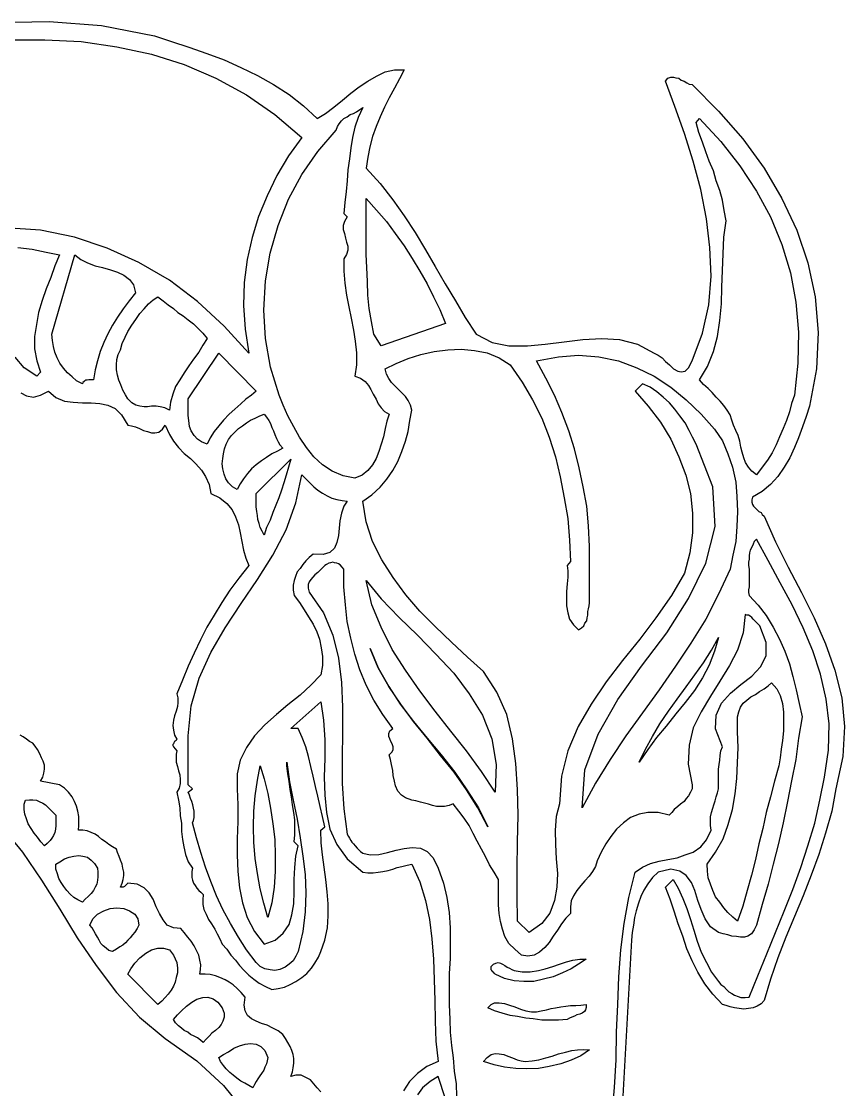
# Model space of a CAD drawing. Extents: x 0.03 to 6.93, y 0.01 to 8.51.
# Drawn here: x 5.453 to 6.883, y 1.779 to 3.636 of the extents above; entities that cross this region are included whole.
import ezdxf

# ---------------------------------------------------------------- set-up
doc = ezdxf.new("R2010")
doc.units = 0
doc.layers.add('1', color=7, linetype='Continuous')

msp = doc.modelspace()

# ---------------------------------------------------------------- linework, layer by layer
for points in [[(5.411, 3.634), (5.501, 3.636), (5.592, 3.629), (5.684, 3.611), (5.714, 3.601), (5.744, 3.591), (5.775, 3.58), (5.805, 3.569), (5.834, 3.556), (5.863, 3.542), (5.891, 3.526), (5.918, 3.509), (5.943, 3.489), (5.967, 3.467), (5.981, 3.476), (5.996, 3.487), (6.011, 3.499), (6.025, 3.511), (6.04, 3.522), (6.055, 3.532), (6.07, 3.541), (6.085, 3.548), (6.101, 3.552), (6.118, 3.552), (6.11, 3.536), (6.101, 3.52), (6.092, 3.503), (6.084, 3.487), (6.076, 3.47), (6.069, 3.453), (6.063, 3.436), (6.058, 3.418), (6.055, 3.4), (6.052, 3.381), (6.076, 3.354), (6.098, 3.326), (6.118, 3.298), (6.137, 3.269), (6.155, 3.239), (6.172, 3.21), (6.189, 3.18), (6.207, 3.15), (6.224, 3.121), (6.243, 3.092), (6.271, 3.078), (6.3, 3.072), (6.332, 3.072), (6.363, 3.075), (6.396, 3.079), (6.428, 3.083), (6.461, 3.085), (6.492, 3.083), (6.523, 3.075), (6.552, 3.059), (6.559, 3.056), (6.566, 3.051), (6.572, 3.045), (6.579, 3.039), (6.586, 3.032), (6.593, 3.028), (6.599, 3.027), (6.606, 3.028), (6.612, 3.034), (6.618, 3.046), (6.636, 3.094), (6.647, 3.143), (6.651, 3.193), (6.649, 3.243), (6.643, 3.293), (6.633, 3.344), (6.62, 3.393), (6.605, 3.441), (6.588, 3.488), (6.572, 3.532), (6.576, 3.537), (6.581, 3.539), (6.586, 3.539), (6.59, 3.538), (6.595, 3.537), (6.599, 3.534), (6.604, 3.532), (6.609, 3.529), (6.613, 3.527), (6.618, 3.526), (6.664, 3.48), (6.706, 3.432), (6.743, 3.381), (6.774, 3.328), (6.8, 3.273), (6.819, 3.216), (6.832, 3.157), (6.837, 3.095), (6.834, 3.032), (6.822, 2.967), (6.816, 2.949), (6.81, 2.931), (6.803, 2.912), (6.796, 2.895), (6.788, 2.877), (6.778, 2.861), (6.767, 2.845), (6.754, 2.831), (6.74, 2.819), (6.723, 2.809), (6.722, 2.804), (6.722, 2.8), (6.723, 2.796), (6.725, 2.793), (6.728, 2.79), (6.731, 2.787), (6.734, 2.784), (6.738, 2.782), (6.74, 2.779), (6.743, 2.776), (6.763, 2.731), (6.785, 2.687), (6.808, 2.643), (6.83, 2.599), (6.85, 2.554), (6.866, 2.508), (6.878, 2.46), (6.883, 2.41), (6.88, 2.358), (6.868, 2.302), (6.861, 2.263), (6.85, 2.225), (6.838, 2.188), (6.825, 2.152), (6.811, 2.116), (6.796, 2.08), (6.781, 2.044), (6.767, 2.008), (6.754, 1.971), (6.743, 1.934), (6.738, 1.928), (6.731, 1.924), (6.724, 1.921), (6.716, 1.92), (6.708, 1.919), (6.7, 1.92), (6.692, 1.921), (6.684, 1.923), (6.677, 1.925), (6.671, 1.927), (6.654, 1.945), (6.64, 1.963), (6.628, 1.983), (6.618, 2.003), (6.609, 2.024), (6.602, 2.046), (6.594, 2.067), (6.587, 2.089), (6.58, 2.11), (6.572, 2.131), (6.585, 2.144), (6.594, 2.129), (6.602, 2.111), (6.609, 2.094), (6.615, 2.075), (6.621, 2.056), (6.627, 2.037), (6.634, 2.018), (6.643, 2), (6.652, 1.983), (6.664, 1.967), (6.668, 1.962), (6.673, 1.958), (6.678, 1.953), (6.682, 1.949), (6.687, 1.946), (6.692, 1.943), (6.698, 1.941), (6.703, 1.939), (6.71, 1.939), (6.717, 1.94), (6.732, 1.977), (6.748, 2.015), (6.763, 2.052), (6.778, 2.089), (6.793, 2.127), (6.807, 2.165), (6.819, 2.203), (6.831, 2.242), (6.84, 2.282), (6.848, 2.322), (6.855, 2.369), (6.856, 2.415), (6.851, 2.458), (6.841, 2.501), (6.828, 2.542), (6.811, 2.582), (6.792, 2.622), (6.771, 2.66), (6.75, 2.699), (6.73, 2.736), (6.726, 2.732), (6.724, 2.727), (6.722, 2.722), (6.719, 2.717), (6.718, 2.712), (6.717, 2.707), (6.717, 2.701), (6.716, 2.696), (6.716, 2.69), (6.717, 2.684), (6.717, 2.681), (6.717, 2.677), (6.717, 2.673), (6.717, 2.668), (6.717, 2.664), (6.717, 2.658), (6.717, 2.653), (6.716, 2.648), (6.716, 2.643), (6.717, 2.638), (6.733, 2.621), (6.747, 2.603), (6.759, 2.583), (6.77, 2.562), (6.779, 2.541), (6.787, 2.519), (6.793, 2.497), (6.799, 2.474), (6.804, 2.45), (6.809, 2.427), (6.803, 2.39), (6.798, 2.353), (6.791, 2.316), (6.784, 2.28), (6.776, 2.243), (6.768, 2.207), (6.759, 2.171), (6.75, 2.136), (6.74, 2.101), (6.73, 2.065), (6.726, 2.057), (6.721, 2.05), (6.715, 2.046), (6.709, 2.044), (6.702, 2.044), (6.695, 2.045), (6.687, 2.046), (6.68, 2.048), (6.672, 2.05), (6.664, 2.052), (6.65, 2.062), (6.641, 2.076), (6.634, 2.092), (6.628, 2.108), (6.623, 2.125), (6.617, 2.139), (6.608, 2.151), (6.597, 2.159), (6.581, 2.162), (6.559, 2.157), (6.549, 2.148), (6.541, 2.137), (6.534, 2.126), (6.529, 2.115), (6.525, 2.103), (6.521, 2.09), (6.518, 2.078), (6.516, 2.065), (6.514, 2.052), (6.513, 2.039), (6.493, 1.684)], [(6.479, 1.736), (6.483, 1.783), (6.486, 1.831), (6.487, 1.879), (6.489, 1.927), (6.491, 1.975), (6.494, 2.022), (6.5, 2.068), (6.508, 2.113), (6.519, 2.157), (6.532, 2.166), (6.546, 2.172), (6.561, 2.176), (6.576, 2.179), (6.592, 2.182), (6.606, 2.187), (6.62, 2.192), (6.633, 2.201), (6.643, 2.213), (6.651, 2.23), (6.65, 2.238), (6.65, 2.246), (6.65, 2.253), (6.652, 2.261), (6.654, 2.268), (6.656, 2.274), (6.658, 2.281), (6.66, 2.288), (6.662, 2.295), (6.664, 2.302), (6.664, 2.307), (6.664, 2.314), (6.664, 2.321), (6.664, 2.328), (6.664, 2.336), (6.665, 2.344), (6.666, 2.352), (6.667, 2.36), (6.668, 2.368), (6.671, 2.375), (6.659, 2.406), (6.66, 2.43), (6.669, 2.451), (6.685, 2.468), (6.703, 2.483), (6.722, 2.498), (6.737, 2.514), (6.747, 2.533), (6.747, 2.556), (6.736, 2.585), (6.734, 2.587), (6.731, 2.59), (6.729, 2.592), (6.726, 2.595), (6.724, 2.597), (6.722, 2.6), (6.719, 2.602), (6.716, 2.604), (6.713, 2.604), (6.71, 2.605), (6.707, 2.573), (6.697, 2.543), (6.683, 2.516), (6.666, 2.489), (6.65, 2.463), (6.634, 2.436), (6.62, 2.408), (6.613, 2.378), (6.611, 2.345), (6.618, 2.309), (6.618, 2.302), (6.615, 2.296), (6.612, 2.29), (6.608, 2.285), (6.604, 2.28), (6.598, 2.275), (6.593, 2.271), (6.587, 2.266), (6.583, 2.261), (6.578, 2.256), (6.559, 2.261), (6.541, 2.261), (6.526, 2.258), (6.511, 2.252), (6.499, 2.243), (6.487, 2.232), (6.477, 2.219), (6.468, 2.206), (6.46, 2.192), (6.453, 2.177), (6.45, 2.167), (6.445, 2.158), (6.439, 2.15), (6.432, 2.142), (6.425, 2.134), (6.418, 2.125), (6.412, 2.116), (6.408, 2.107), (6.407, 2.097), (6.407, 2.085), (6.399, 2.077), (6.391, 2.067), (6.384, 2.056), (6.377, 2.046), (6.37, 2.035), (6.362, 2.026), (6.353, 2.018), (6.344, 2.013), (6.333, 2.011), (6.322, 2.013), (6.31, 2.023), (6.3, 2.033), (6.293, 2.045), (6.289, 2.058), (6.285, 2.071), (6.283, 2.085), (6.282, 2.1), (6.282, 2.114), (6.282, 2.129), (6.282, 2.144), (6.274, 2.157), (6.266, 2.17), (6.259, 2.184), (6.252, 2.197), (6.245, 2.211), (6.238, 2.224), (6.231, 2.238), (6.222, 2.251), (6.213, 2.263), (6.203, 2.276), (6.196, 2.273), (6.188, 2.271), (6.181, 2.271), (6.174, 2.271), (6.167, 2.273), (6.16, 2.275), (6.153, 2.277), (6.146, 2.279), (6.138, 2.281), (6.131, 2.282), (6.12, 2.286), (6.113, 2.291), (6.107, 2.298), (6.103, 2.307), (6.101, 2.315), (6.099, 2.325), (6.098, 2.334), (6.096, 2.344), (6.094, 2.353), (6.092, 2.361), (6.097, 2.366), (6.099, 2.37), (6.099, 2.375), (6.097, 2.38), (6.095, 2.384), (6.093, 2.389), (6.091, 2.393), (6.091, 2.398), (6.093, 2.403), (6.098, 2.407), (6.081, 2.431), (6.065, 2.456), (6.052, 2.482), (6.041, 2.509), (6.032, 2.536), (6.025, 2.564), (6.019, 2.593), (6.016, 2.622), (6.013, 2.653), (6.013, 2.684), (6.01, 2.687), (6.007, 2.691), (6.004, 2.693), (6.001, 2.694), (5.997, 2.695), (5.994, 2.696), (5.99, 2.695), (5.987, 2.694), (5.983, 2.692), (5.98, 2.69), (5.976, 2.686), (5.972, 2.682), (5.968, 2.678), (5.963, 2.674), (5.959, 2.67), (5.956, 2.666), (5.953, 2.662), (5.951, 2.657), (5.951, 2.651), (5.953, 2.644), (5.978, 2.608), (5.994, 2.569), (6.004, 2.529), (6.009, 2.487), (6.011, 2.444), (6.011, 2.4), (6.01, 2.356), (6.01, 2.311), (6.013, 2.267), (6.019, 2.223), (6.021, 2.219), (6.023, 2.216), (6.025, 2.212), (6.027, 2.209), (6.03, 2.206), (6.033, 2.203), (6.036, 2.199), (6.039, 2.196), (6.042, 2.193), (6.046, 2.19), (6.059, 2.187), (6.074, 2.188), (6.089, 2.191), (6.104, 2.195), (6.118, 2.198), (6.132, 2.2), (6.146, 2.199), (6.158, 2.193), (6.168, 2.182), (6.177, 2.164), (6.186, 2.138), (6.192, 2.113), (6.196, 2.087), (6.198, 2.06), (6.198, 2.034), (6.198, 2.007), (6.196, 1.981), (6.196, 1.954), (6.196, 1.927), (6.197, 1.901), (6.198, 1.879), (6.2, 1.856), (6.203, 1.834), (6.205, 1.811), (6.208, 1.789), (6.209, 1.767)], [(6.434, 2.006), (6.421, 1.997), (6.408, 1.989), (6.393, 1.982), (6.377, 1.975), (6.36, 1.971), (6.343, 1.967), (6.326, 1.967), (6.309, 1.968), (6.292, 1.972), (6.276, 1.98), (6.275, 1.981), (6.273, 1.983), (6.272, 1.984), (6.27, 1.986), (6.269, 1.987), (6.269, 1.989), (6.269, 1.991), (6.269, 1.993), (6.273, 1.997), (6.277, 1.999), (6.281, 2), (6.285, 1.999), (6.289, 1.997), (6.293, 1.995), (6.297, 1.992), (6.301, 1.99), (6.305, 1.988), (6.309, 1.986), (6.323, 1.984), (6.337, 1.984), (6.351, 1.986), (6.363, 1.989), (6.376, 1.993), (6.388, 1.997), (6.4, 2.001), (6.411, 2.004), (6.423, 2.006), (6.434, 2.006)], [(6.434, 1.927), (6.434, 1.922), (6.433, 1.918), (6.431, 1.915), (6.427, 1.912), (6.423, 1.91), (6.418, 1.909), (6.414, 1.907), (6.409, 1.905), (6.405, 1.903), (6.401, 1.901), (6.386, 1.9), (6.371, 1.9), (6.357, 1.9), (6.342, 1.902), (6.329, 1.903), (6.315, 1.906), (6.302, 1.908), (6.288, 1.912), (6.275, 1.916), (6.263, 1.921), (6.269, 1.927), (6.275, 1.93), (6.283, 1.93), (6.292, 1.929), (6.301, 1.926), (6.31, 1.923), (6.32, 1.919), (6.329, 1.916), (6.339, 1.914), (6.348, 1.914), (6.356, 1.916), (6.365, 1.918), (6.373, 1.92), (6.381, 1.921), (6.39, 1.923), (6.399, 1.924), (6.407, 1.925), (6.416, 1.925), (6.425, 1.926), (6.434, 1.927)], [(6.44, 1.848), (6.425, 1.838), (6.408, 1.83), (6.39, 1.824), (6.37, 1.819), (6.351, 1.816), (6.331, 1.815), (6.312, 1.816), (6.292, 1.818), (6.274, 1.822), (6.256, 1.828), (6.262, 1.835), (6.269, 1.84), (6.276, 1.842), (6.283, 1.841), (6.291, 1.84), (6.298, 1.837), (6.306, 1.834), (6.314, 1.831), (6.321, 1.829), (6.328, 1.828), (6.34, 1.829), (6.352, 1.831), (6.364, 1.834), (6.375, 1.837), (6.386, 1.841), (6.398, 1.844), (6.409, 1.847), (6.419, 1.848), (6.43, 1.849), (6.44, 1.848)], [(6.19, 1.763), (6.177, 1.802), (6.163, 1.793), (6.15, 1.782), (6.141, 1.77)]]:
    msp.add_lwpolyline(points)
at = {"layer": '1'}
for points in [[(5.428, 3.604), (5.494, 3.604), (5.557, 3.601), (5.619, 3.592), (5.679, 3.579), (5.736, 3.561), (5.791, 3.537), (5.844, 3.508), (5.893, 3.474), (5.94, 3.434)], [(6.013, 3.302), (6.019, 3.296), (6.014, 3.288), (6.012, 3.281), (6.012, 3.274), (6.014, 3.267), (6.016, 3.259), (6.018, 3.252), (6.02, 3.245), (6.02, 3.238), (6.018, 3.231), (6.013, 3.223), (6.013, 3.202), (6.015, 3.181), (6.018, 3.16), (6.022, 3.14), (6.026, 3.12), (6.03, 3.099), (6.033, 3.08), (6.035, 3.06), (6.035, 3.039), (6.032, 3.019), (6.042, 3.016), (6.05, 3.01), (6.056, 3.003), (6.06, 2.996), (6.064, 2.988), (6.069, 2.979), (6.073, 2.971), (6.078, 2.964), (6.084, 2.958), (6.092, 2.953), (6.088, 2.941), (6.085, 2.928), (6.082, 2.914), (6.078, 2.901), (6.074, 2.888), (6.069, 2.876), (6.063, 2.865), (6.055, 2.855), (6.045, 2.847), (6.032, 2.842), (6.012, 2.846), (5.993, 2.854), (5.976, 2.865), (5.961, 2.879), (5.948, 2.895), (5.936, 2.913), (5.926, 2.931), (5.916, 2.95), (5.908, 2.969), (5.901, 2.986), (5.886, 3.035), (5.877, 3.085), (5.874, 3.134), (5.877, 3.185), (5.885, 3.233), (5.899, 3.281), (5.917, 3.327), (5.94, 3.37), (5.968, 3.41), (6, 3.447), (6.002, 3.453), (6.005, 3.458), (6.009, 3.463), (6.013, 3.467), (6.019, 3.47), (6.024, 3.474), (6.03, 3.476), (6.035, 3.479), (6.041, 3.483), (6.046, 3.486), (6.038, 3.469), (6.032, 3.452), (6.028, 3.434), (6.025, 3.416), (6.023, 3.397), (6.02, 3.378), (6.019, 3.359), (6.017, 3.34), (6.015, 3.321), (6.013, 3.302)], [(6.796, 2.986), (6.791, 2.972), (6.787, 2.957), (6.782, 2.942), (6.776, 2.928), (6.77, 2.914), (6.764, 2.9), (6.757, 2.886), (6.749, 2.873), (6.74, 2.861), (6.73, 2.848), (6.722, 2.854), (6.716, 2.861), (6.711, 2.869), (6.708, 2.877), (6.705, 2.887), (6.703, 2.896), (6.701, 2.906), (6.698, 2.916), (6.694, 2.925), (6.69, 2.934), (6.687, 2.943), (6.684, 2.952), (6.679, 2.96), (6.673, 2.968), (6.667, 2.976), (6.66, 2.983), (6.653, 2.991), (6.646, 2.998), (6.638, 3.005), (6.631, 3.013), (6.645, 3.036), (6.655, 3.062), (6.662, 3.088), (6.666, 3.116), (6.669, 3.145), (6.67, 3.174), (6.671, 3.203), (6.672, 3.232), (6.673, 3.261), (6.677, 3.289), (6.674, 3.307), (6.671, 3.325), (6.666, 3.342), (6.66, 3.359), (6.655, 3.376), (6.648, 3.393), (6.642, 3.409), (6.636, 3.426), (6.63, 3.443), (6.625, 3.46), (6.631, 3.467), (6.668, 3.427), (6.701, 3.385), (6.73, 3.341), (6.754, 3.296), (6.774, 3.248), (6.789, 3.199), (6.798, 3.148), (6.803, 3.096), (6.802, 3.042), (6.796, 2.986)], [(5.94, 3.434), (5.917, 3.402), (5.897, 3.368), (5.88, 3.333), (5.865, 3.297), (5.854, 3.26), (5.845, 3.222), (5.84, 3.182), (5.839, 3.142), (5.842, 3.101), (5.848, 3.059), (5.805, 3.106), (5.759, 3.149), (5.71, 3.186), (5.657, 3.217), (5.602, 3.242), (5.545, 3.261), (5.486, 3.273), (5.425, 3.277)], [(6.19, 3.111), (6.078, 3.072), (6.065, 3.092), (6.061, 3.114), (6.057, 3.137), (6.055, 3.16), (6.054, 3.184), (6.053, 3.208), (6.052, 3.231), (6.052, 3.256), (6.052, 3.28), (6.052, 3.304), (6.052, 3.328), (6.07, 3.308), (6.087, 3.288), (6.102, 3.267), (6.118, 3.246), (6.132, 3.224), (6.145, 3.202), (6.158, 3.18), (6.169, 3.157), (6.18, 3.135), (6.19, 3.111)], [(5.447, 3.243), (5.472, 3.24), (5.496, 3.235), (5.519, 3.23)], [(5.519, 3.23), (5.511, 3.211), (5.504, 3.191), (5.496, 3.171), (5.489, 3.151), (5.483, 3.13), (5.479, 3.109), (5.476, 3.088), (5.476, 3.067), (5.48, 3.046), (5.486, 3.026), (5.48, 3.019), (5.458, 3.034), (5.442, 3.052)], [(5.651, 3.164), (5.64, 3.15), (5.63, 3.136), (5.62, 3.122), (5.611, 3.108), (5.603, 3.093), (5.596, 3.078), (5.59, 3.062), (5.585, 3.046), (5.581, 3.03), (5.578, 3.013), (5.576, 3.013), (5.573, 3.013), (5.57, 3.013), (5.567, 3.012), (5.565, 3.012), (5.563, 3.011), (5.562, 3.01), (5.56, 3.008), (5.559, 3.006), (5.549, 3.011), (5.541, 3.018), (5.533, 3.025), (5.526, 3.033), (5.52, 3.042), (5.515, 3.051), (5.511, 3.061), (5.509, 3.071), (5.507, 3.081), (5.506, 3.092), (5.546, 3.23), (5.556, 3.222), (5.568, 3.216), (5.581, 3.211), (5.594, 3.208), (5.608, 3.204), (5.62, 3.2), (5.631, 3.195), (5.641, 3.187), (5.648, 3.178), (5.651, 3.164)], [(5.776, 3.085), (5.768, 3.073), (5.761, 3.061), (5.752, 3.049), (5.744, 3.037), (5.736, 3.025), (5.728, 3.013), (5.721, 3.001), (5.716, 2.988), (5.712, 2.974), (5.71, 2.96), (5.702, 2.964), (5.694, 2.966), (5.687, 2.967), (5.679, 2.967), (5.672, 2.966), (5.666, 2.966), (5.659, 2.967), (5.652, 2.969), (5.645, 2.973), (5.638, 2.98), (5.634, 2.987), (5.629, 2.995), (5.626, 3.004), (5.622, 3.012), (5.62, 3.021), (5.618, 3.03), (5.618, 3.039), (5.619, 3.048), (5.621, 3.057), (5.625, 3.065), (5.628, 3.076), (5.633, 3.087), (5.638, 3.097), (5.645, 3.108), (5.652, 3.118), (5.659, 3.128), (5.666, 3.136), (5.674, 3.145), (5.682, 3.152), (5.69, 3.157), (5.699, 3.15), (5.708, 3.143), (5.717, 3.137), (5.725, 3.13), (5.734, 3.124), (5.743, 3.117), (5.752, 3.11), (5.76, 3.102), (5.768, 3.094), (5.776, 3.085)], [(6.302, 3.039), (6.323, 3.009), (6.341, 2.978), (6.357, 2.946), (6.37, 2.913), (6.381, 2.879), (6.389, 2.844), (6.396, 2.808), (6.402, 2.772), (6.405, 2.734), (6.407, 2.697), (6.401, 2.69), (6.402, 2.681), (6.402, 2.67), (6.401, 2.658), (6.4, 2.645), (6.4, 2.633), (6.4, 2.62), (6.402, 2.608), (6.405, 2.597), (6.412, 2.587), (6.421, 2.578), (6.426, 2.582), (6.43, 2.585), (6.432, 2.59), (6.435, 2.594), (6.436, 2.599), (6.437, 2.604), (6.437, 2.61), (6.438, 2.615), (6.439, 2.62), (6.44, 2.625), (6.44, 2.632), (6.44, 2.641), (6.44, 2.65), (6.44, 2.66), (6.44, 2.671), (6.44, 2.681), (6.44, 2.692), (6.44, 2.703), (6.44, 2.713), (6.44, 2.723), (6.438, 2.759), (6.435, 2.793), (6.429, 2.827), (6.422, 2.86), (6.414, 2.893), (6.404, 2.924), (6.392, 2.956), (6.379, 2.986), (6.364, 3.016), (6.348, 3.046), (6.386, 3.053), (6.421, 3.056), (6.456, 3.053), (6.49, 3.046), (6.522, 3.034), (6.552, 3.019), (6.581, 3), (6.608, 2.978), (6.634, 2.953), (6.657, 2.927), (6.671, 2.907), (6.68, 2.884), (6.688, 2.861), (6.694, 2.835), (6.696, 2.81), (6.697, 2.784), (6.696, 2.758), (6.694, 2.732), (6.689, 2.708), (6.684, 2.684), (6.664, 2.64), (6.642, 2.597), (6.616, 2.555), (6.589, 2.515), (6.561, 2.474), (6.532, 2.434), (6.503, 2.394), (6.476, 2.353), (6.45, 2.312), (6.427, 2.269), (6.432, 2.335), (6.455, 2.397), (6.489, 2.457), (6.53, 2.515), (6.574, 2.573), (6.612, 2.633), (6.642, 2.694), (6.658, 2.758), (6.654, 2.827), (6.625, 2.901), (6.619, 2.913), (6.613, 2.925), (6.606, 2.938), (6.597, 2.95), (6.588, 2.962), (6.579, 2.973), (6.568, 2.983), (6.557, 2.992), (6.545, 3), (6.532, 3.006), (6.519, 2.993), (6.542, 2.967), (6.563, 2.939), (6.581, 2.91), (6.595, 2.879), (6.607, 2.847), (6.615, 2.815), (6.619, 2.781), (6.619, 2.747), (6.614, 2.712), (6.605, 2.677), (6.582, 2.638), (6.555, 2.599), (6.527, 2.562), (6.497, 2.525), (6.469, 2.488), (6.443, 2.449), (6.42, 2.41), (6.402, 2.368), (6.391, 2.324), (6.388, 2.276), (6.382, 2.254), (6.38, 2.23), (6.381, 2.205), (6.382, 2.18), (6.384, 2.155), (6.383, 2.131), (6.379, 2.108), (6.371, 2.086), (6.357, 2.068), (6.335, 2.052), (6.315, 2.072), (6.314, 2.117), (6.314, 2.163), (6.315, 2.209), (6.316, 2.256), (6.315, 2.301), (6.312, 2.346), (6.306, 2.389), (6.296, 2.431), (6.279, 2.47), (6.256, 2.506), (6.228, 2.531), (6.2, 2.557), (6.172, 2.584), (6.145, 2.611), (6.121, 2.639), (6.099, 2.669), (6.079, 2.7), (6.063, 2.732), (6.052, 2.766), (6.046, 2.802), (6.062, 2.813), (6.076, 2.826), (6.088, 2.84), (6.098, 2.855), (6.107, 2.871), (6.114, 2.888), (6.12, 2.906), (6.125, 2.923), (6.128, 2.942), (6.131, 2.96), (6.129, 2.969), (6.125, 2.977), (6.12, 2.984), (6.114, 2.99), (6.108, 2.996), (6.102, 3.002), (6.096, 3.008), (6.091, 3.015), (6.087, 3.023), (6.085, 3.032), (6.104, 3.041), (6.125, 3.05), (6.147, 3.057), (6.17, 3.062), (6.194, 3.065), (6.217, 3.066), (6.24, 3.064), (6.262, 3.06), (6.283, 3.051), (6.302, 3.039)], [(5.861, 2.993), (5.853, 2.986), (5.843, 2.979), (5.834, 2.971), (5.824, 2.962), (5.814, 2.953), (5.804, 2.943), (5.796, 2.933), (5.788, 2.923), (5.781, 2.912), (5.776, 2.901), (5.766, 2.905), (5.759, 2.91), (5.753, 2.916), (5.748, 2.924), (5.745, 2.932), (5.744, 2.942), (5.743, 2.951), (5.743, 2.96), (5.743, 2.97), (5.743, 2.98), (5.796, 3.059), (5.861, 2.993)], [(5.452, 2.99), (5.462, 2.985), (5.474, 2.983), (5.486, 2.986), (5.5, 2.993)], [(5.5, 2.993), (5.513, 2.982), (5.528, 2.976), (5.543, 2.974), (5.559, 2.973), (5.574, 2.973), (5.589, 2.972), (5.603, 2.969), (5.616, 2.963), (5.627, 2.952), (5.638, 2.934), (5.644, 2.933), (5.651, 2.931), (5.658, 2.928), (5.665, 2.925), (5.672, 2.923), (5.679, 2.921), (5.685, 2.921), (5.692, 2.922), (5.698, 2.927), (5.703, 2.934), (5.71, 2.918), (5.717, 2.906), (5.726, 2.895), (5.736, 2.885), (5.747, 2.876), (5.756, 2.867), (5.766, 2.856), (5.773, 2.845), (5.779, 2.831), (5.782, 2.815), (5.798, 2.808), (5.81, 2.798), (5.819, 2.787), (5.825, 2.775), (5.83, 2.761), (5.833, 2.747), (5.836, 2.732), (5.839, 2.717), (5.843, 2.703), (5.848, 2.69), (5.831, 2.668), (5.815, 2.647), (5.801, 2.626), (5.788, 2.604), (5.775, 2.583), (5.764, 2.561), (5.753, 2.538), (5.743, 2.515), (5.733, 2.491), (5.723, 2.467), (5.725, 2.46), (5.725, 2.452), (5.724, 2.445), (5.722, 2.437), (5.719, 2.429), (5.717, 2.421), (5.716, 2.412), (5.717, 2.404), (5.719, 2.395), (5.723, 2.388), (5.722, 2.386), (5.72, 2.385), (5.719, 2.384), (5.718, 2.382), (5.717, 2.38), (5.716, 2.379), (5.716, 2.377), (5.717, 2.375), (5.723, 2.368), (5.722, 2.362), (5.722, 2.355), (5.722, 2.348), (5.724, 2.341), (5.726, 2.333), (5.728, 2.326), (5.729, 2.318), (5.729, 2.311), (5.727, 2.303), (5.723, 2.296), (5.726, 2.282), (5.728, 2.269), (5.729, 2.255), (5.731, 2.242), (5.731, 2.228), (5.733, 2.214), (5.735, 2.201), (5.738, 2.188), (5.743, 2.175), (5.75, 2.164), (5.749, 2.158), (5.749, 2.153), (5.749, 2.148), (5.75, 2.143), (5.752, 2.138), (5.755, 2.134), (5.758, 2.129), (5.761, 2.125), (5.765, 2.122), (5.769, 2.118), (5.768, 2.109), (5.768, 2.101), (5.77, 2.092), (5.774, 2.084), (5.778, 2.075), (5.783, 2.067), (5.789, 2.058), (5.793, 2.05), (5.798, 2.041), (5.802, 2.032), (5.81, 2.023), (5.817, 2.013), (5.825, 2.004), (5.832, 1.995), (5.84, 1.986), (5.848, 1.978), (5.857, 1.971), (5.866, 1.964), (5.877, 1.958), (5.888, 1.953), (5.899, 1.955), (5.91, 1.957), (5.92, 1.962), (5.93, 1.967), (5.94, 1.974), (5.949, 1.981), (5.957, 1.99), (5.963, 1.999), (5.969, 2.009), (5.973, 2.019), (5.98, 2.039), (5.985, 2.06), (5.986, 2.081), (5.986, 2.102), (5.984, 2.123), (5.982, 2.144), (5.979, 2.166), (5.976, 2.187), (5.974, 2.208), (5.973, 2.23), (5.98, 2.236), (5.976, 2.254), (5.972, 2.271), (5.968, 2.289), (5.964, 2.306), (5.96, 2.324), (5.956, 2.341), (5.952, 2.358), (5.947, 2.375), (5.941, 2.391), (5.934, 2.407), (5.921, 2.407), (5.973, 2.453), (5.978, 2.421), (5.98, 2.387), (5.98, 2.355), (5.979, 2.322), (5.98, 2.291), (5.983, 2.261), (5.989, 2.232), (6.001, 2.205), (6.019, 2.18), (6.046, 2.157), (6.055, 2.156), (6.064, 2.156), (6.073, 2.157), (6.081, 2.158), (6.09, 2.16), (6.098, 2.162), (6.106, 2.165), (6.114, 2.167), (6.123, 2.169), (6.131, 2.171), (6.145, 2.14), (6.155, 2.108), (6.162, 2.075), (6.166, 2.041), (6.169, 2.006), (6.17, 1.97), (6.171, 1.934), (6.172, 1.898), (6.173, 1.863), (6.177, 1.828), (6.157, 1.819), (6.141, 1.807), (6.127, 1.793), (6.117, 1.777)], [(5.907, 2.894), (5.898, 2.889), (5.888, 2.884), (5.879, 2.878), (5.87, 2.872), (5.861, 2.865), (5.853, 2.858), (5.846, 2.85), (5.839, 2.841), (5.833, 2.832), (5.828, 2.822), (5.82, 2.827), (5.813, 2.834), (5.808, 2.841), (5.805, 2.849), (5.803, 2.858), (5.802, 2.867), (5.803, 2.876), (5.804, 2.884), (5.806, 2.893), (5.809, 2.901), (5.813, 2.909), (5.818, 2.916), (5.824, 2.922), (5.83, 2.928), (5.837, 2.933), (5.844, 2.938), (5.851, 2.943), (5.859, 2.946), (5.867, 2.95), (5.875, 2.953), (5.879, 2.948), (5.883, 2.942), (5.886, 2.937), (5.888, 2.93), (5.891, 2.924), (5.893, 2.918), (5.896, 2.911), (5.899, 2.905), (5.902, 2.9), (5.907, 2.894)], [(5.875, 2.743), (5.871, 2.75), (5.868, 2.756), (5.866, 2.763), (5.864, 2.77), (5.863, 2.777), (5.862, 2.784), (5.861, 2.792), (5.861, 2.8), (5.861, 2.807), (5.861, 2.815), (5.921, 2.875), (5.917, 2.861), (5.913, 2.847), (5.909, 2.834), (5.905, 2.821), (5.9, 2.808), (5.895, 2.795), (5.89, 2.782), (5.885, 2.769), (5.879, 2.756), (5.875, 2.743)], [(6.019, 2.802), (6.013, 2.793), (6.009, 2.781), (6.006, 2.768), (6.005, 2.755), (6.004, 2.742), (6.001, 2.73), (5.997, 2.72), (5.989, 2.713), (5.977, 2.709), (5.96, 2.71), (5.953, 2.704), (5.947, 2.698), (5.942, 2.692), (5.937, 2.685), (5.932, 2.679), (5.929, 2.671), (5.927, 2.664), (5.925, 2.656), (5.925, 2.647), (5.927, 2.638), (5.936, 2.626), (5.944, 2.613), (5.952, 2.601), (5.96, 2.588), (5.966, 2.575), (5.971, 2.562), (5.974, 2.547), (5.976, 2.532), (5.976, 2.516), (5.973, 2.5), (5.956, 2.482), (5.937, 2.465), (5.916, 2.448), (5.896, 2.431), (5.876, 2.413), (5.858, 2.394), (5.844, 2.374), (5.833, 2.352), (5.828, 2.328), (5.828, 2.302), (5.829, 2.274), (5.829, 2.245), (5.828, 2.215), (5.828, 2.187), (5.829, 2.158), (5.832, 2.13), (5.837, 2.104), (5.845, 2.078), (5.858, 2.054), (5.875, 2.032), (5.894, 2.039), (5.908, 2.051), (5.918, 2.066), (5.923, 2.083), (5.926, 2.102), (5.927, 2.123), (5.927, 2.144), (5.928, 2.165), (5.93, 2.185), (5.934, 2.203), (5.927, 2.21), (5.928, 2.222), (5.928, 2.235), (5.928, 2.248), (5.926, 2.261), (5.924, 2.274), (5.922, 2.288), (5.92, 2.301), (5.918, 2.315), (5.916, 2.328), (5.914, 2.342), (5.914, 2.348), (5.919, 2.314), (5.925, 2.282), (5.932, 2.249), (5.937, 2.217), (5.942, 2.185), (5.946, 2.153), (5.947, 2.121), (5.946, 2.088), (5.942, 2.054), (5.934, 2.019), (5.93, 2.011), (5.925, 2.003), (5.918, 1.997), (5.911, 1.992), (5.902, 1.988), (5.893, 1.986), (5.885, 1.987), (5.876, 1.989), (5.868, 1.993), (5.861, 2), (5.844, 2.022), (5.83, 2.044), (5.816, 2.068), (5.803, 2.092), (5.792, 2.116), (5.782, 2.141), (5.773, 2.166), (5.765, 2.191), (5.757, 2.217), (5.75, 2.243), (5.752, 2.247), (5.753, 2.252), (5.753, 2.257), (5.753, 2.263), (5.752, 2.268), (5.751, 2.274), (5.749, 2.28), (5.747, 2.285), (5.745, 2.291), (5.743, 2.296), (5.75, 2.302), (5.743, 2.309), (5.743, 2.315), (5.743, 2.323), (5.743, 2.331), (5.743, 2.34), (5.743, 2.348), (5.743, 2.358), (5.743, 2.367), (5.743, 2.377), (5.743, 2.386), (5.743, 2.394), (5.748, 2.446), (5.762, 2.494), (5.782, 2.539), (5.807, 2.582), (5.835, 2.624), (5.863, 2.666), (5.89, 2.708), (5.913, 2.752), (5.93, 2.799), (5.94, 2.848), (5.947, 2.841), (5.954, 2.834), (5.961, 2.827), (5.968, 2.821), (5.976, 2.816), (5.984, 2.811), (5.992, 2.807), (6.001, 2.805), (6.01, 2.803), (6.019, 2.802)], [(6.276, 2.296), (6.252, 2.332), (6.226, 2.368), (6.199, 2.402), (6.172, 2.437), (6.145, 2.472), (6.12, 2.508), (6.097, 2.544), (6.078, 2.583), (6.062, 2.622), (6.052, 2.664), (6.078, 2.632), (6.109, 2.6), (6.141, 2.569), (6.173, 2.536), (6.204, 2.503), (6.231, 2.467), (6.254, 2.43), (6.27, 2.389), (6.278, 2.344), (6.276, 2.296)], [(6.526, 2.348), (6.537, 2.371), (6.549, 2.393), (6.562, 2.415), (6.577, 2.437), (6.592, 2.458), (6.608, 2.479), (6.623, 2.5), (6.638, 2.521), (6.652, 2.543), (6.664, 2.565), (6.657, 2.541), (6.648, 2.517), (6.636, 2.495), (6.622, 2.473), (6.606, 2.452), (6.59, 2.432), (6.573, 2.411), (6.556, 2.391), (6.541, 2.37), (6.526, 2.348)], [(6.263, 2.236), (6.246, 2.269), (6.226, 2.3), (6.205, 2.331), (6.181, 2.36), (6.158, 2.39), (6.134, 2.419), (6.112, 2.449), (6.091, 2.48), (6.073, 2.512), (6.059, 2.546), (6.073, 2.512), (6.091, 2.48), (6.111, 2.449), (6.134, 2.419), (6.158, 2.39), (6.182, 2.361), (6.206, 2.331), (6.227, 2.3), (6.247, 2.269), (6.263, 2.236)], [(6.769, 2.342), (6.761, 2.315), (6.754, 2.288), (6.747, 2.261), (6.741, 2.233), (6.734, 2.206), (6.728, 2.179), (6.721, 2.152), (6.714, 2.125), (6.706, 2.098), (6.697, 2.072), (6.689, 2.079), (6.68, 2.087), (6.673, 2.095), (6.666, 2.105), (6.659, 2.114), (6.654, 2.125), (6.65, 2.136), (6.646, 2.147), (6.645, 2.159), (6.644, 2.171), (6.659, 2.192), (6.672, 2.215), (6.681, 2.24), (6.688, 2.266), (6.693, 2.293), (6.696, 2.32), (6.697, 2.347), (6.698, 2.374), (6.697, 2.401), (6.697, 2.427), (6.699, 2.436), (6.702, 2.444), (6.707, 2.451), (6.713, 2.456), (6.72, 2.462), (6.728, 2.466), (6.735, 2.471), (6.743, 2.476), (6.75, 2.481), (6.756, 2.486), (6.765, 2.476), (6.771, 2.464), (6.775, 2.45), (6.777, 2.435), (6.777, 2.419), (6.777, 2.403), (6.775, 2.386), (6.773, 2.371), (6.771, 2.356), (6.769, 2.342)], [(5.973, 1.775), (5.967, 1.782), (5.961, 1.789), (5.955, 1.796), (5.947, 1.8), (5.939, 1.804), (5.93, 1.804), (5.921, 1.802), (5.924, 1.81), (5.925, 1.817), (5.926, 1.825), (5.926, 1.833), (5.925, 1.84), (5.923, 1.847), (5.92, 1.854), (5.916, 1.861), (5.912, 1.868), (5.907, 1.875), (5.899, 1.881), (5.89, 1.886), (5.88, 1.891), (5.87, 1.894), (5.861, 1.898), (5.853, 1.902), (5.846, 1.908), (5.842, 1.916), (5.84, 1.926), (5.842, 1.94), (5.835, 1.948), (5.828, 1.955), (5.821, 1.961), (5.814, 1.966), (5.807, 1.97), (5.798, 1.974), (5.79, 1.977), (5.781, 1.979), (5.772, 1.98), (5.763, 1.98), (5.764, 1.988), (5.765, 1.996), (5.763, 2.004), (5.761, 2.013), (5.757, 2.021), (5.753, 2.029), (5.748, 2.037), (5.742, 2.044), (5.736, 2.052), (5.73, 2.059), (5.717, 2.06), (5.706, 2.065), (5.699, 2.074), (5.693, 2.085), (5.687, 2.097), (5.682, 2.11), (5.675, 2.121), (5.666, 2.13), (5.654, 2.136), (5.638, 2.138), (5.636, 2.136), (5.635, 2.135), (5.634, 2.134), (5.632, 2.132), (5.63, 2.131), (5.629, 2.131), (5.627, 2.131), (5.625, 2.131), (5.628, 2.138), (5.63, 2.144), (5.631, 2.151), (5.631, 2.157), (5.629, 2.164), (5.628, 2.171), (5.625, 2.178), (5.623, 2.184), (5.62, 2.191), (5.618, 2.197), (5.611, 2.201), (5.605, 2.205), (5.599, 2.21), (5.593, 2.214), (5.587, 2.219), (5.581, 2.223), (5.574, 2.226), (5.567, 2.229), (5.56, 2.23), (5.552, 2.23), (5.553, 2.238), (5.553, 2.245), (5.553, 2.254), (5.551, 2.263), (5.549, 2.272), (5.545, 2.28), (5.541, 2.288), (5.535, 2.296), (5.528, 2.303), (5.519, 2.309), (5.486, 2.315), (5.49, 2.322), (5.492, 2.329), (5.493, 2.336), (5.493, 2.343), (5.491, 2.35), (5.488, 2.356), (5.485, 2.363), (5.481, 2.37), (5.477, 2.376), (5.473, 2.381), (5.467, 2.384), (5.462, 2.388), (5.456, 2.392), (5.451, 2.395)], [(5.881, 2.078), (5.874, 2.103), (5.868, 2.128), (5.863, 2.155), (5.859, 2.181), (5.857, 2.209), (5.856, 2.236), (5.857, 2.263), (5.859, 2.29), (5.863, 2.317), (5.868, 2.342), (5.875, 2.319), (5.881, 2.294), (5.886, 2.268), (5.89, 2.241), (5.893, 2.214), (5.894, 2.186), (5.894, 2.158), (5.892, 2.131), (5.888, 2.104), (5.881, 2.078)], [(5.513, 2.256), (5.513, 2.25), (5.513, 2.244), (5.513, 2.238), (5.512, 2.232), (5.511, 2.226), (5.509, 2.221), (5.506, 2.216), (5.503, 2.212), (5.498, 2.207), (5.493, 2.203), (5.487, 2.21), (5.481, 2.218), (5.475, 2.225), (5.47, 2.233), (5.465, 2.241), (5.462, 2.25), (5.459, 2.258), (5.458, 2.266), (5.458, 2.275), (5.46, 2.282), (5.467, 2.283), (5.473, 2.283), (5.479, 2.282), (5.484, 2.28), (5.49, 2.277), (5.495, 2.274), (5.499, 2.27), (5.504, 2.265), (5.508, 2.261), (5.513, 2.256)], [(5.418, 2.237), (5.455, 2.192), (5.488, 2.143), (5.52, 2.093), (5.55, 2.043), (5.583, 1.995), (5.618, 1.948), (5.658, 1.905), (5.703, 1.868), (5.758, 1.829), (5.804, 1.786), (5.843, 1.738)], [(5.585, 2.164), (5.586, 2.157), (5.586, 2.149), (5.585, 2.143), (5.584, 2.136), (5.581, 2.131), (5.578, 2.125), (5.574, 2.12), (5.569, 2.115), (5.564, 2.11), (5.559, 2.105), (5.551, 2.109), (5.544, 2.113), (5.538, 2.119), (5.532, 2.125), (5.527, 2.132), (5.522, 2.139), (5.518, 2.146), (5.516, 2.154), (5.513, 2.162), (5.513, 2.171), (5.52, 2.175), (5.528, 2.18), (5.536, 2.183), (5.544, 2.185), (5.553, 2.186), (5.56, 2.185), (5.568, 2.183), (5.574, 2.178), (5.58, 2.172), (5.585, 2.164)], [(5.657, 2.065), (5.654, 2.059), (5.65, 2.053), (5.646, 2.048), (5.642, 2.043), (5.638, 2.039), (5.634, 2.034), (5.629, 2.03), (5.624, 2.027), (5.618, 2.023), (5.611, 2.019), (5.605, 2.021), (5.6, 2.025), (5.595, 2.029), (5.591, 2.033), (5.588, 2.039), (5.585, 2.044), (5.582, 2.05), (5.579, 2.055), (5.576, 2.06), (5.572, 2.065), (5.577, 2.076), (5.585, 2.084), (5.596, 2.09), (5.607, 2.094), (5.619, 2.095), (5.631, 2.094), (5.641, 2.09), (5.65, 2.084), (5.655, 2.076), (5.657, 2.065)], [(5.723, 2), (5.724, 1.99), (5.724, 1.982), (5.722, 1.974), (5.72, 1.966), (5.717, 1.959), (5.713, 1.952), (5.708, 1.945), (5.703, 1.939), (5.697, 1.933), (5.69, 1.927), (5.638, 1.98), (5.643, 1.989), (5.65, 1.999), (5.659, 2.008), (5.669, 2.016), (5.679, 2.022), (5.69, 2.025), (5.7, 2.025), (5.71, 2.022), (5.717, 2.013), (5.723, 2)], [(5.802, 1.921), (5.805, 1.912), (5.805, 1.905), (5.803, 1.898), (5.8, 1.892), (5.796, 1.887), (5.79, 1.882), (5.784, 1.877), (5.779, 1.872), (5.774, 1.867), (5.769, 1.861), (5.764, 1.865), (5.759, 1.869), (5.753, 1.872), (5.747, 1.875), (5.742, 1.879), (5.736, 1.882), (5.731, 1.886), (5.726, 1.89), (5.721, 1.895), (5.717, 1.901), (5.724, 1.909), (5.731, 1.916), (5.74, 1.924), (5.749, 1.931), (5.758, 1.936), (5.768, 1.939), (5.777, 1.94), (5.786, 1.937), (5.794, 1.931), (5.802, 1.921)], [(5.881, 1.835), (5.88, 1.829), (5.879, 1.824), (5.876, 1.818), (5.874, 1.813), (5.87, 1.807), (5.867, 1.803), (5.864, 1.798), (5.861, 1.793), (5.858, 1.788), (5.855, 1.782), (5.848, 1.786), (5.841, 1.79), (5.834, 1.794), (5.827, 1.799), (5.821, 1.804), (5.815, 1.809), (5.809, 1.815), (5.804, 1.821), (5.799, 1.828), (5.796, 1.835), (5.804, 1.84), (5.813, 1.845), (5.822, 1.851), (5.832, 1.855), (5.842, 1.858), (5.851, 1.859), (5.861, 1.858), (5.869, 1.854), (5.876, 1.847), (5.881, 1.835)]]:
    msp.add_lwpolyline(points, dxfattribs=at)

doc.saveas('drawing.dxf')
